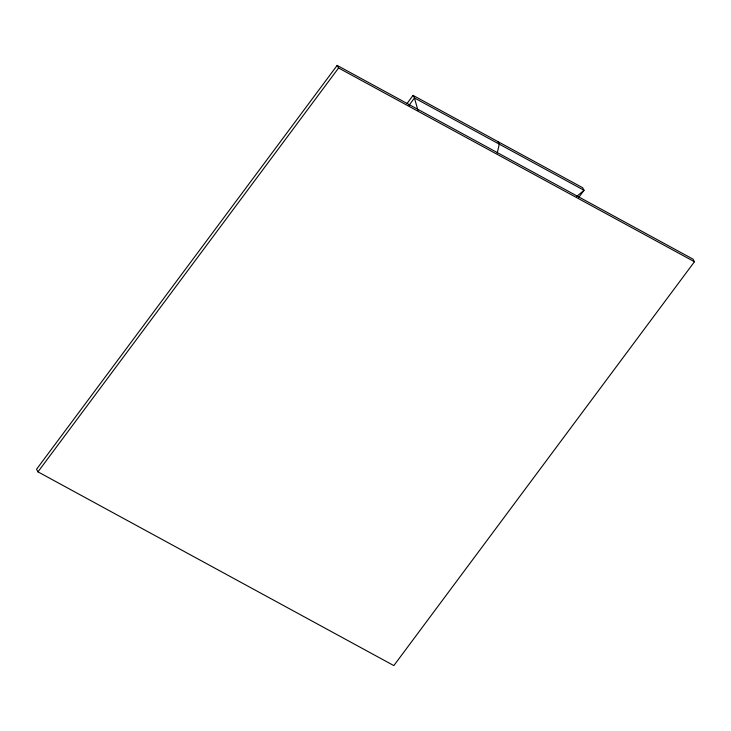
<?xml version="1.0" encoding="UTF-8"?>
<svg xmlns="http://www.w3.org/2000/svg" width="731" height="731" viewBox="0 0 731 731"><rect width="100%" height="100%" fill="white"/><g stroke="black" fill="none" stroke-linecap="round" stroke-linejoin="round"><path stroke-width="1.1" d="M497.272 153.053L499.264 144.144L497.838 141.549M337.155 65.406L36.55 469.256L37.975 471.851L393.845 665.594L694.45 261.744L693.025 259.149L337.155 65.406L338.581 67.992L694.45 261.744M37.975 471.851L338.581 67.992M406.939 103.61L413.061 95.395L582.616 187.712L584.042 190.298L578.605 197.598M409.049 105.291L414.477 97.981L413.061 95.395M576.521 196.584L584.042 190.298L414.477 97.981L417.94 110.454"/></g></svg>
